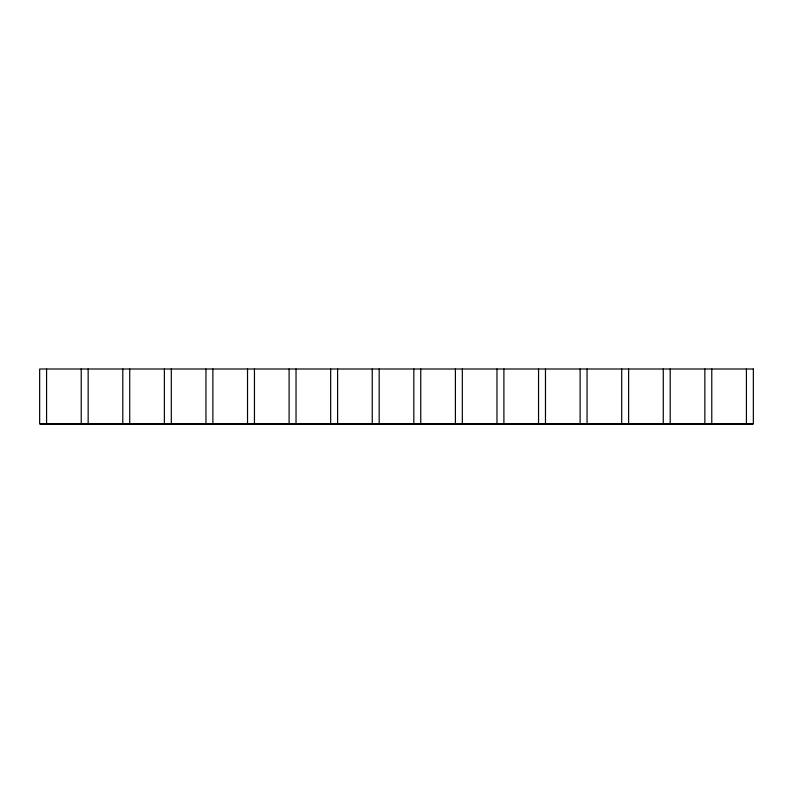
<?xml version="1.0" encoding="UTF-8"?>
<svg xmlns="http://www.w3.org/2000/svg" width="793" height="793" viewBox="0 0 793 793"><rect width="100%" height="100%" fill="white"/><g stroke="black" fill="none" stroke-linecap="round" stroke-linejoin="round"><path stroke-width="1.19" d="M40.344 423.928L752.656 423.928M746.421 369.003L746.421 423.997M711.777 369.003L711.777 423.997M704.848 369.003L704.848 423.997M670.204 369.003L670.204 423.997M663.275 369.003L663.275 423.997M628.621 369.003L628.621 423.997M621.692 369.003L621.692 423.997M587.048 369.003L587.048 423.997M580.119 369.003L580.119 423.997M545.475 369.003L545.475 423.997M538.546 369.003L538.546 423.997M503.902 369.003L503.902 423.997M496.973 369.003L496.973 423.997M462.329 369.003L462.329 423.997M455.4 369.003L455.4 423.997M420.756 369.003L420.756 423.997M413.827 369.003L413.827 423.997M379.173 369.003L379.173 423.997M372.244 369.003L372.244 423.997M337.6 369.003L337.6 423.997M330.671 369.003L330.671 423.997M296.027 369.003L296.027 423.997M289.098 369.003L289.098 423.997M254.454 369.003L254.454 423.997M247.525 369.003L247.525 423.997M212.881 369.003L212.881 423.997M205.952 369.003L205.952 423.997M171.308 369.003L171.308 423.997M164.379 369.003L164.379 423.997M129.725 369.003L129.725 423.997M122.796 369.003L122.796 423.997M88.152 369.003L88.152 423.997M81.223 369.003L81.223 423.997M46.579 369.003L46.579 423.997M753.35 369.003L39.65 369.003L39.65 423.997L753.35 423.997L753.35 369.003"/></g></svg>
